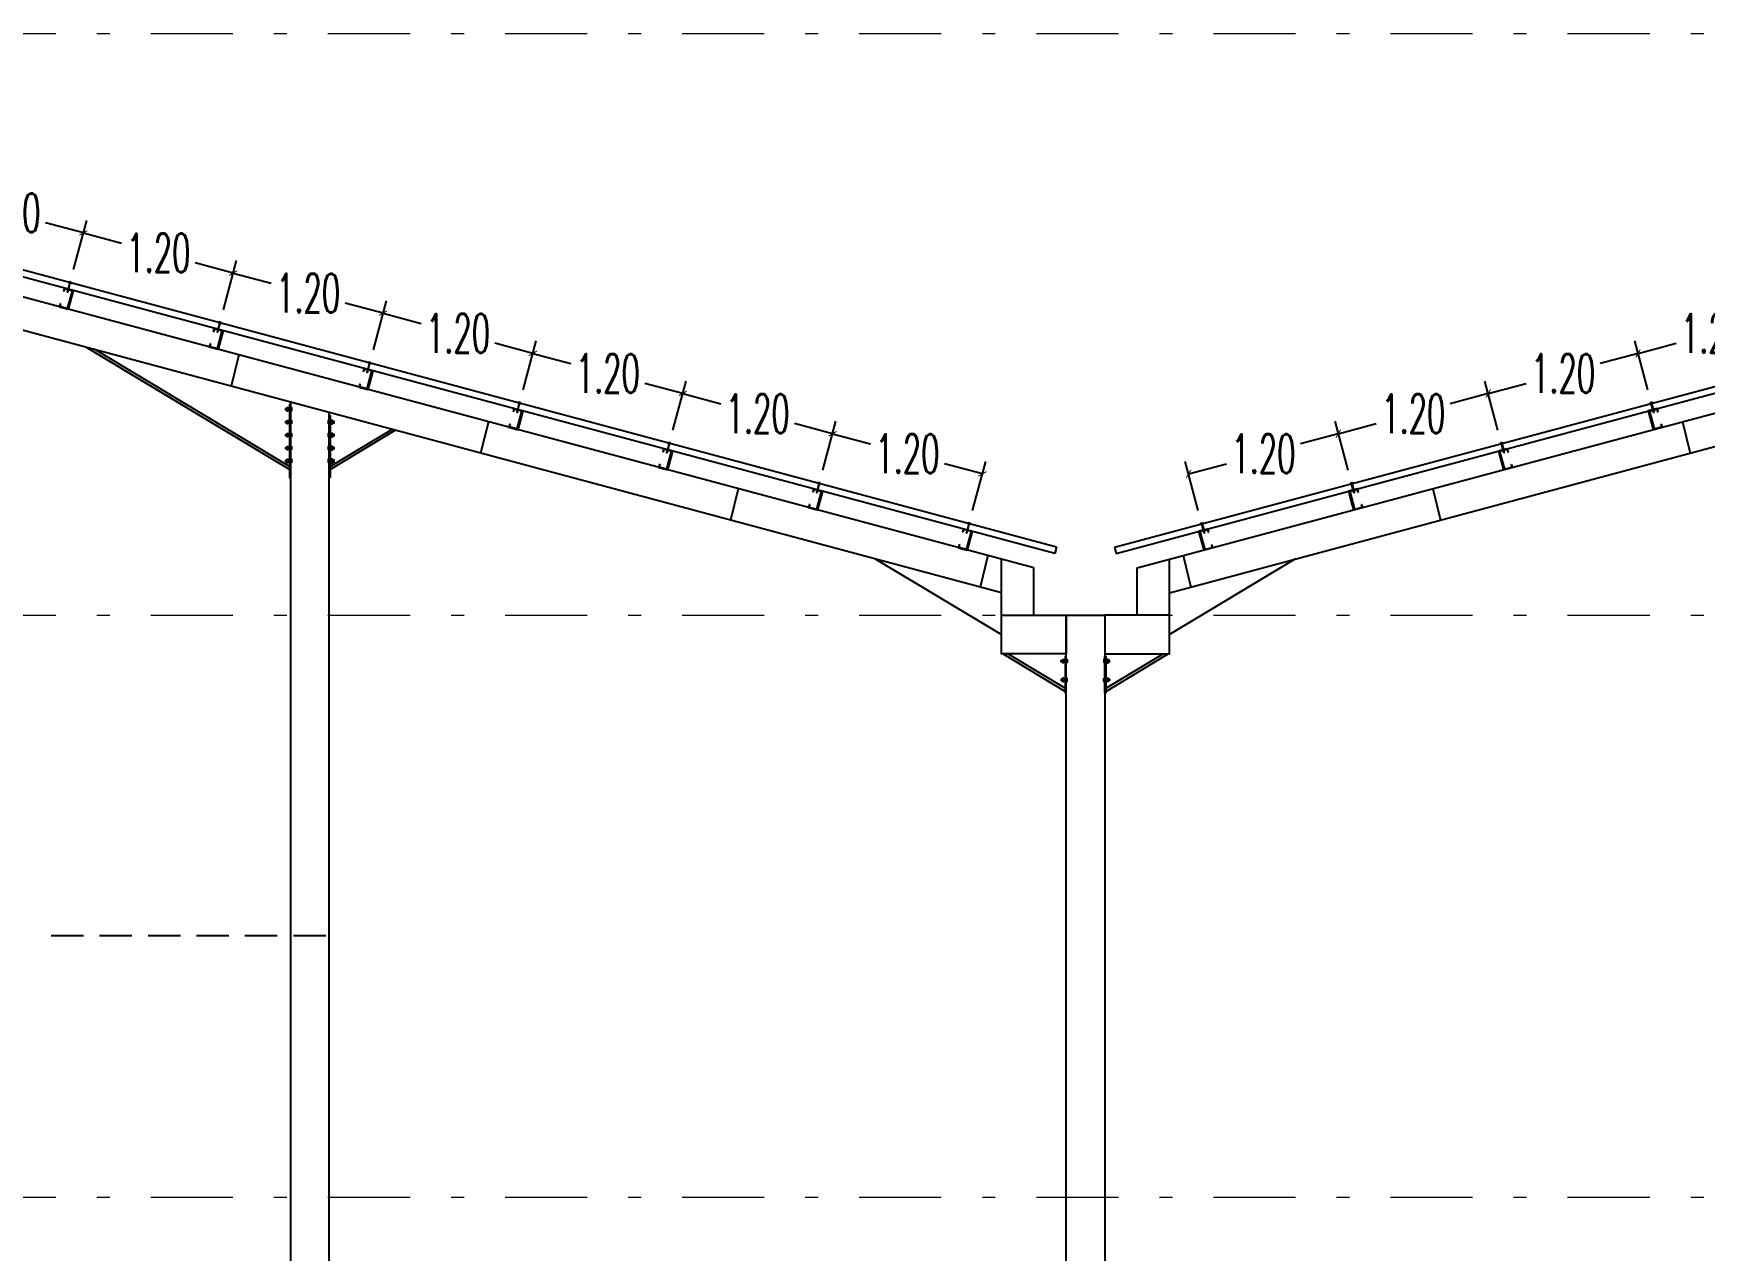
# Model space of a CAD drawing. Header units: millimetres. Extents: x 2175 to 3376, y 1504 to 1740.
# Drawn here: x 3024.11 to 3037.04, y 1637.25 to 1646.67 of the extents above; entities that cross this region are included whole.
import ezdxf

# ---------------------------------------------------------------- set-up
doc = ezdxf.new("R2010")
doc.units = ezdxf.units.MM
for name, pattern in [('DASHDOT2', [12.7, 6.35, -3.175, 0, -3.175]), ('DASHED', [19.05, 12.7, -6.35]), ('HIDDEN', [0.375, 0.25, -0.125])]:
    doc.linetypes.add(name, pattern=pattern)
doc.layers.add('Garis Dim', color=131, linetype='DASHED', lineweight=9)
doc.layers.add('TANGGA', color=223, linetype='Continuous', lineweight=9)
for name, color, linetype in [('GR', 7, 'Continuous'), ('KOP TEKS', 1, 'Continuous'), ('SUNGAI', 150, 'Continuous'), ('TEXT', 7, 'Continuous')]:
    doc.layers.add(name, color=color, linetype=linetype)
doc.styles.add('-DIM2', font='simplex.shx', dxfattribs={"width": 0.55})
doc.dimstyles.new('DIMENSI POTONGAN', dxfattribs={"dimtxt": 0.3, "dimasz": 0.05, "dimexe": 0.1, "dimexo": 0.1, "dimgap": 0.05, "dimtad": 0, "dimtih": 1, "dimtoh": 1, "dimrnd": 0.0025, "dimzin": 0, "dimdsep": 46, "dimtxsty": '-DIM2', "dimblk": 'ARCHTICK', "dimcen": 0.1, "dimclrd": 1, "dimclre": 1, "dimclrt": 2, "dimadec": 0, "dimazin": 0, "dimtfac": 1, "dimtofl": 0, "dimtmove": 0, "dimatfit": 3, "dimldrblk": 'ARCHTICK', "dimfxl": 0.18, "dimtolj": 1, "dimtzin": 0, "dimarcsym": 0})

# ---------------------------------------------------------------- blocks, each defined once
blk = doc.blocks.new('_ArchTick')
at = {"color": 0, "linetype": 'ByBlock', "const_width": 0.15}
blk.add_lwpolyline([(-0.5, -0.5), (0.5, 0.5)], dxfattribs=at)
blk = doc.blocks.new('*D678')
at = {"layer": 'Defpoints', "color": 0, "transparency": 16777216}
for p in [(3024.499, 1645.123), (3023.238, 1645.054), (3024.397, 1644.743)]:
    blk.add_point(p, dxfattribs=at)
at = {"layer": 'TANGGA', "color": 1, "lineweight": -2, "transparency": 16777216}
for p, q in [((3023.264, 1645.151), (3023.366, 1645.53)), ((3023.34, 1645.433), (3023.634, 1645.355)), ((3024.423, 1644.84), (3024.525, 1645.219)), ((3024.499, 1645.123), (3024.205, 1645.202))]:
    blk.add_line(p, q, dxfattribs=at)
at = {"layer": 'TANGGA', "color": 1, "lineweight": -2, "transparency": 16777216, "xscale": 0.05, "yscale": 0.05, "zscale": 0.05}
for p, rotation in [((3023.34, 1645.433), 164.9999999999965), ((3024.499, 1645.123), 344.9999999999965)]:
    blk.add_blockref('_ArchTick', p, dxfattribs=dict(at, rotation=rotation))
at = {"layer": 'TANGGA', "color": 2, "transparency": 16777216, "insert": (3023.92, 1645.278), "char_height": 0.3, "attachment_point": 5, "style": '-DIM2'}
blk.add_mtext('\\A1;1.20', dxfattribs=at)
blk = doc.blocks.new('*D679')
at = {"layer": 'Defpoints', "color": 0, "transparency": 16777216}
for p in [(3024.397, 1644.743), (3025.658, 1644.812), (3025.557, 1644.433)]:
    blk.add_point(p, dxfattribs=at)
at = {"layer": 'TANGGA', "color": 1, "lineweight": -2, "transparency": 16777216}
for p, q in [((3024.423, 1644.84), (3024.525, 1645.219)), ((3024.499, 1645.123), (3024.793, 1645.044)), ((3025.658, 1644.812), (3025.364, 1644.891)), ((3025.582, 1644.529), (3025.684, 1644.909))]:
    blk.add_line(p, q, dxfattribs=at)
at = {"layer": 'TANGGA', "color": 1, "lineweight": -2, "transparency": 16777216, "xscale": 0.05, "yscale": 0.05, "zscale": 0.05}
for p, rotation in [((3024.499, 1645.123), 164.9999999999756), ((3025.658, 1644.812), 344.9999999999756)]:
    blk.add_blockref('_ArchTick', p, dxfattribs=dict(at, rotation=rotation))
at = {"layer": 'TANGGA', "color": 2, "transparency": 16777216, "insert": (3025.079, 1644.968), "char_height": 0.3, "attachment_point": 5, "style": '-DIM2'}
blk.add_mtext('\\A1;1.20', dxfattribs=at)
blk = doc.blocks.new('*D680')
at = {"layer": 'Defpoints', "color": 0, "transparency": 16777216}
for p in [(3026.817, 1644.502), (3025.557, 1644.433), (3026.716, 1644.122)]:
    blk.add_point(p, dxfattribs=at)
at = {"layer": 'TANGGA', "color": 1, "lineweight": -2, "transparency": 16777216}
for p, q in [((3025.582, 1644.529), (3025.684, 1644.909)), ((3025.658, 1644.812), (3025.952, 1644.734)), ((3026.817, 1644.502), (3026.524, 1644.58)), ((3026.742, 1644.219), (3026.843, 1644.598))]:
    blk.add_line(p, q, dxfattribs=at)
at = {"layer": 'TANGGA', "color": 1, "lineweight": -2, "transparency": 16777216, "xscale": 0.05, "yscale": 0.05, "zscale": 0.05}
for p, rotation in [((3025.658, 1644.812), 164.9999999999965), ((3026.817, 1644.502), 344.9999999999965)]:
    blk.add_blockref('_ArchTick', p, dxfattribs=dict(at, rotation=rotation))
at = {"layer": 'TANGGA', "color": 2, "transparency": 16777216, "insert": (3026.238, 1644.657), "char_height": 0.3, "attachment_point": 5, "style": '-DIM2'}
blk.add_mtext('\\A1;1.20', dxfattribs=at)
blk = doc.blocks.new('*D681')
at = {"layer": 'Defpoints', "color": 0, "transparency": 16777216}
for p in [(3027.976, 1644.191), (3026.716, 1644.122), (3027.875, 1643.812)]:
    blk.add_point(p, dxfattribs=at)
at = {"layer": 'TANGGA', "color": 1, "lineweight": -2, "transparency": 16777216}
for p, q in [((3026.742, 1644.219), (3026.843, 1644.598)), ((3026.817, 1644.502), (3027.111, 1644.423)), ((3027.976, 1644.191), (3027.683, 1644.27)), ((3027.901, 1643.908), (3028.002, 1644.288))]:
    blk.add_line(p, q, dxfattribs=at)
at = {"layer": 'TANGGA', "color": 1, "lineweight": -2, "transparency": 16777216, "xscale": 0.05, "yscale": 0.05, "zscale": 0.05}
for p, rotation in [((3026.817, 1644.502), 164.9999999999965), ((3027.976, 1644.191), 344.9999999999965)]:
    blk.add_blockref('_ArchTick', p, dxfattribs=dict(at, rotation=rotation))
at = {"layer": 'TANGGA', "color": 2, "transparency": 16777216, "insert": (3027.397, 1644.346), "char_height": 0.3, "attachment_point": 5, "style": '-DIM2'}
blk.add_mtext('\\A1;1.20', dxfattribs=at)
blk = doc.blocks.new('*D682')
at = {"layer": 'Defpoints', "color": 0, "transparency": 16777216}
for p in [(3027.875, 1643.812), (3029.136, 1643.881), (3029.034, 1643.501)]:
    blk.add_point(p, dxfattribs=at)
at = {"layer": 'TANGGA', "color": 1, "lineweight": -2, "transparency": 16777216}
for p, q in [((3027.901, 1643.908), (3028.002, 1644.288)), ((3027.976, 1644.191), (3028.27, 1644.112)), ((3029.136, 1643.881), (3028.842, 1643.959)), ((3029.06, 1643.598), (3029.161, 1643.977))]:
    blk.add_line(p, q, dxfattribs=at)
at = {"layer": 'TANGGA', "color": 1, "lineweight": -2, "transparency": 16777216, "xscale": 0.05, "yscale": 0.05, "zscale": 0.05}
for p, rotation in [((3027.976, 1644.191), 164.9999999999965), ((3029.136, 1643.881), 344.9999999999965)]:
    blk.add_blockref('_ArchTick', p, dxfattribs=dict(at, rotation=rotation))
at = {"layer": 'TANGGA', "color": 2, "transparency": 16777216, "insert": (3028.556, 1644.036), "char_height": 0.3, "attachment_point": 5, "style": '-DIM2'}
blk.add_mtext('\\A1;1.20', dxfattribs=at)
blk = doc.blocks.new('*D683')
at = {"layer": 'Defpoints', "color": 0, "transparency": 16777216}
for p in [(3030.295, 1643.57), (3029.034, 1643.501), (3030.193, 1643.19)]:
    blk.add_point(p, dxfattribs=at)
at = {"layer": 'TANGGA', "color": 1, "lineweight": -2, "transparency": 16777216}
for p, q in [((3029.06, 1643.598), (3029.161, 1643.977)), ((3029.136, 1643.881), (3029.429, 1643.802)), ((3030.219, 1643.287), (3030.321, 1643.667)), ((3030.295, 1643.57), (3030.001, 1643.649))]:
    blk.add_line(p, q, dxfattribs=at)
at = {"layer": 'TANGGA', "color": 1, "lineweight": -2, "transparency": 16777216, "xscale": 0.05, "yscale": 0.05, "zscale": 0.05}
for p, rotation in [((3029.136, 1643.881), 164.9999999999965), ((3030.295, 1643.57), 344.9999999999965)]:
    blk.add_blockref('_ArchTick', p, dxfattribs=dict(at, rotation=rotation))
at = {"layer": 'TANGGA', "color": 2, "transparency": 16777216, "insert": (3029.715, 1643.725), "char_height": 0.3, "attachment_point": 5, "style": '-DIM2'}
blk.add_mtext('\\A1;1.20', dxfattribs=at)
blk = doc.blocks.new('*D684')
at = {"layer": 'Defpoints', "color": 0, "transparency": 16777216}
for p in [(3030.193, 1643.19), (3031.454, 1643.259), (3031.352, 1642.88)]:
    blk.add_point(p, dxfattribs=at)
at = {"layer": 'TANGGA', "color": 1, "lineweight": -2, "transparency": 16777216}
for p, q in [((3030.219, 1643.287), (3030.321, 1643.667)), ((3030.295, 1643.57), (3030.589, 1643.491)), ((3031.454, 1643.259), (3031.16, 1643.338)), ((3031.378, 1642.976), (3031.48, 1643.356))]:
    blk.add_line(p, q, dxfattribs=at)
at = {"layer": 'TANGGA', "color": 1, "lineweight": -2, "transparency": 16777216, "xscale": 0.05, "yscale": 0.05, "zscale": 0.05}
for p, rotation in [((3030.295, 1643.57), 164.9999999999756), ((3031.454, 1643.259), 344.9999999999756)]:
    blk.add_blockref('_ArchTick', p, dxfattribs=dict(at, rotation=rotation))
at = {"layer": 'TANGGA', "color": 2, "transparency": 16777216, "insert": (3030.874, 1643.415), "char_height": 0.3, "attachment_point": 5, "style": '-DIM2'}
blk.add_mtext('\\A1;1.20', dxfattribs=at)
blk = doc.blocks.new('*D693')
at = {"layer": 'Defpoints', "color": 0, "transparency": 16777216}
for p in [(3036.526, 1644.191), (3037.787, 1644.122), (3036.627, 1643.812)]:
    blk.add_point(p, dxfattribs=at)
at = {"layer": 'TANGGA', "color": 1, "lineweight": -2, "transparency": 16777216}
for p, q in [((3037.761, 1644.219), (3037.659, 1644.598)), ((3037.685, 1644.502), (3037.391, 1644.423)), ((3036.602, 1643.908), (3036.5, 1644.288)), ((3036.526, 1644.191), (3036.82, 1644.27))]:
    blk.add_line(p, q, dxfattribs=at)
at = {"layer": 'TANGGA', "color": 1, "lineweight": -2, "transparency": 16777216, "xscale": 0.05, "yscale": 0.05, "zscale": 0.05}
for p, rotation in [((3037.685, 1644.502), 15.00000000000346), ((3036.526, 1644.191), 195.0000000000034)]:
    blk.add_blockref('_ArchTick', p, dxfattribs=dict(at, rotation=rotation))
at = {"layer": 'TANGGA', "color": 2, "transparency": 16777216, "insert": (3037.105, 1644.346), "char_height": 0.3, "attachment_point": 5, "style": '-DIM2'}
blk.add_mtext('\\A1;1.20', dxfattribs=at)
blk = doc.blocks.new('*D694')
at = {"layer": 'Defpoints', "color": 0, "transparency": 16777216}
for p in [(3035.367, 1643.881), (3036.627, 1643.812), (3035.468, 1643.501)]:
    blk.add_point(p, dxfattribs=at)
at = {"layer": 'TANGGA', "color": 1, "lineweight": -2, "transparency": 16777216}
for p, q in [((3036.526, 1644.191), (3036.232, 1644.112)), ((3036.602, 1643.908), (3036.5, 1644.288)), ((3035.442, 1643.598), (3035.341, 1643.977)), ((3035.367, 1643.881), (3035.66, 1643.959))]:
    blk.add_line(p, q, dxfattribs=at)
at = {"layer": 'TANGGA', "color": 1, "lineweight": -2, "transparency": 16777216, "xscale": 0.05, "yscale": 0.05, "zscale": 0.05}
for p, rotation in [((3036.526, 1644.191), 15.00000000000346), ((3035.367, 1643.881), 195.0000000000034)]:
    blk.add_blockref('_ArchTick', p, dxfattribs=dict(at, rotation=rotation))
at = {"layer": 'TANGGA', "color": 2, "transparency": 16777216, "insert": (3035.946, 1644.036), "char_height": 0.3, "attachment_point": 5, "style": '-DIM2'}
blk.add_mtext('\\A1;1.20', dxfattribs=at)
blk = doc.blocks.new('*D695')
at = {"layer": 'Defpoints', "color": 0, "transparency": 16777216}
for p in [(3034.207, 1643.57), (3035.468, 1643.501), (3034.309, 1643.19)]:
    blk.add_point(p, dxfattribs=at)
at = {"layer": 'TANGGA', "color": 1, "lineweight": -2, "transparency": 16777216}
for p, q in [((3035.442, 1643.598), (3035.341, 1643.977)), ((3035.367, 1643.881), (3035.073, 1643.802)), ((3034.283, 1643.287), (3034.182, 1643.667)), ((3034.207, 1643.57), (3034.501, 1643.649))]:
    blk.add_line(p, q, dxfattribs=at)
at = {"layer": 'TANGGA', "color": 1, "lineweight": -2, "transparency": 16777216, "xscale": 0.05, "yscale": 0.05, "zscale": 0.05}
for p, rotation in [((3035.367, 1643.881), 15.00000000000346), ((3034.207, 1643.57), 195.0000000000034)]:
    blk.add_blockref('_ArchTick', p, dxfattribs=dict(at, rotation=rotation))
at = {"layer": 'TANGGA', "color": 2, "transparency": 16777216, "insert": (3034.787, 1643.725), "char_height": 0.3, "attachment_point": 5, "style": '-DIM2'}
blk.add_mtext('\\A1;1.20', dxfattribs=at)
blk = doc.blocks.new('*D696')
at = {"layer": 'Defpoints', "color": 0, "transparency": 16777216}
for p in [(3033.048, 1643.259), (3034.309, 1643.19), (3033.15, 1642.88)]:
    blk.add_point(p, dxfattribs=at)
at = {"layer": 'TANGGA', "color": 1, "lineweight": -2, "transparency": 16777216}
for p, q in [((3034.283, 1643.287), (3034.182, 1643.667)), ((3034.207, 1643.57), (3033.914, 1643.491)), ((3033.124, 1642.976), (3033.022, 1643.356)), ((3033.048, 1643.259), (3033.342, 1643.338))]:
    blk.add_line(p, q, dxfattribs=at)
at = {"layer": 'TANGGA', "color": 1, "lineweight": -2, "transparency": 16777216, "xscale": 0.05, "yscale": 0.05, "zscale": 0.05}
for p, rotation in [((3034.207, 1643.57), 15.00000000002441), ((3033.048, 1643.259), 195.0000000000244)]:
    blk.add_blockref('_ArchTick', p, dxfattribs=dict(at, rotation=rotation))
at = {"layer": 'TANGGA', "color": 2, "transparency": 16777216, "insert": (3033.628, 1643.415), "char_height": 0.3, "attachment_point": 5, "style": '-DIM2'}
blk.add_mtext('\\A1;1.20', dxfattribs=at)

msp = doc.modelspace()

# ---------------------------------------------------------------- linework, layer by layer
for p, q in [((3024.32, 1644.575), (3024.313, 1644.551)), ((3024.323, 1644.575), (3024.317, 1644.553)), ((3024.323, 1644.575), (3024.32, 1644.575)), ((3024.352, 1644.696), (3024.345, 1644.671)), ((3024.348, 1644.67), (3024.345, 1644.671)), ((3024.354, 1644.691), (3024.348, 1644.67)), ((3024.411, 1644.676), (3024.354, 1644.691)), ((3024.411, 1644.676), (3024.374, 1644.538)), ((3024.415, 1644.68), (3024.376, 1644.535)), ((3024.421, 1644.678), (3024.382, 1644.533)), ((3024.418, 1644.668), (3024.382, 1644.533)), ((3024.418, 1644.668), (3024.382, 1644.533)), ((3024.418, 1644.668), (3024.382, 1644.533)), ((3024.421, 1644.678), (3024.391, 1644.568)), ((3024.421, 1644.678), (3024.391, 1644.568)), ((3024.421, 1644.678), (3024.391, 1644.568)), ((3024.421, 1644.678), (3024.391, 1644.568)), ((3024.418, 1644.667), (3024.412, 1644.669)), ((3024.374, 1644.538), (3024.317, 1644.553)), ((3025.511, 1644.385), (3025.504, 1644.36)), ((3025.507, 1644.359), (3025.504, 1644.36)), ((3025.513, 1644.381), (3025.507, 1644.359)), ((3025.57, 1644.366), (3025.513, 1644.381)), ((3025.57, 1644.366), (3025.533, 1644.228)), ((3025.574, 1644.369), (3025.535, 1644.224)), ((3025.58, 1644.367), (3025.541, 1644.223)), ((3025.577, 1644.358), (3025.541, 1644.223)), ((3025.577, 1644.358), (3025.541, 1644.223)), ((3025.577, 1644.358), (3025.541, 1644.223)), ((3025.58, 1644.367), (3025.55, 1644.257)), ((3025.58, 1644.367), (3025.55, 1644.257)), ((3025.58, 1644.367), (3025.55, 1644.257)), ((3025.58, 1644.367), (3025.55, 1644.257)), ((3025.577, 1644.357), (3025.571, 1644.358)), ((3025.479, 1644.265), (3025.472, 1644.241)), ((3025.482, 1644.264), (3025.476, 1644.243)), ((3025.533, 1644.228), (3025.476, 1644.243)), ((3025.482, 1644.264), (3025.479, 1644.265)), ((3025.701, 1644.18), (3025.641, 1643.937)), ((3026.67, 1644.075), (3026.663, 1644.05)), ((3026.672, 1644.07), (3026.666, 1644.049)), ((3026.729, 1644.055), (3026.672, 1644.07)), ((3026.729, 1644.055), (3026.692, 1643.917)), ((3026.733, 1644.058), (3026.694, 1643.914)), ((3026.739, 1644.057), (3026.7, 1643.912)), ((3026.739, 1644.057), (3026.709, 1643.947)), ((3026.739, 1644.057), (3026.709, 1643.947)), ((3026.739, 1644.057), (3026.709, 1643.947)), ((3026.739, 1644.057), (3026.709, 1643.947)), ((3026.638, 1643.954), (3026.632, 1643.93)), ((3026.638, 1643.954), (3026.632, 1643.93)), ((3026.641, 1643.953), (3026.635, 1643.932)), ((3026.641, 1643.953), (3026.635, 1643.932)), ((3026.692, 1643.917), (3026.635, 1643.932)), ((3026.641, 1643.953), (3026.638, 1643.954)), ((3026.641, 1643.953), (3026.638, 1643.954)), ((3026.666, 1644.049), (3026.663, 1644.05)), ((3026.736, 1644.047), (3026.7, 1643.912)), ((3026.736, 1644.047), (3026.7, 1643.912)), ((3026.736, 1644.047), (3026.7, 1643.912)), ((3026.736, 1644.046), (3026.73, 1644.048)), ((3027.829, 1643.764), (3027.823, 1643.739)), ((3027.825, 1643.738), (3027.823, 1643.739)), ((3027.831, 1643.76), (3027.825, 1643.738)), ((3027.888, 1643.745), (3027.831, 1643.76)), ((3027.888, 1643.745), (3027.851, 1643.607)), ((3027.892, 1643.748), (3027.853, 1643.603)), ((3027.898, 1643.746), (3027.859, 1643.601)), ((3027.895, 1643.737), (3027.859, 1643.601)), ((3027.895, 1643.737), (3027.859, 1643.601)), ((3027.895, 1643.737), (3027.859, 1643.601)), ((3027.898, 1643.746), (3027.869, 1643.636)), ((3027.898, 1643.746), (3027.869, 1643.636)), ((3027.898, 1643.746), (3027.869, 1643.636)), ((3027.898, 1643.746), (3027.869, 1643.636)), ((3027.895, 1643.736), (3027.889, 1643.737)), ((3036.604, 1643.746), (3036.634, 1643.636)), ((3036.604, 1643.746), (3036.634, 1643.636)), ((3036.604, 1643.746), (3036.634, 1643.636)), ((3036.604, 1643.746), (3036.634, 1643.636)), ((3036.604, 1643.746), (3036.643, 1643.601)), ((3036.607, 1643.736), (3036.613, 1643.737)), ((3036.607, 1643.737), (3036.643, 1643.601)), ((3036.607, 1643.737), (3036.643, 1643.601)), ((3036.607, 1643.737), (3036.643, 1643.601)), ((3036.61, 1643.748), (3036.649, 1643.603)), ((3036.614, 1643.745), (3036.671, 1643.76)), ((3036.614, 1643.745), (3036.651, 1643.607)), ((3036.671, 1643.76), (3036.677, 1643.738)), ((3036.673, 1643.764), (3036.68, 1643.739)), ((3036.677, 1643.738), (3036.68, 1643.739)), ((3027.633, 1643.662), (3027.572, 1643.419)), ((3027.797, 1643.644), (3027.791, 1643.62)), ((3027.8, 1643.643), (3027.794, 1643.622)), ((3027.851, 1643.607), (3027.794, 1643.622)), ((3027.8, 1643.643), (3027.797, 1643.644)), ((3036.651, 1643.607), (3036.708, 1643.622)), ((3036.702, 1643.643), (3036.705, 1643.644)), ((3036.702, 1643.643), (3036.708, 1643.622)), ((3036.705, 1643.644), (3036.712, 1643.62)), ((3036.869, 1643.662), (3036.93, 1643.419)), ((3028.988, 1643.454), (3028.982, 1643.428)), ((3028.985, 1643.428), (3028.982, 1643.428)), ((3028.99, 1643.449), (3028.985, 1643.428)), ((3029.047, 1643.434), (3028.99, 1643.449)), ((3029.047, 1643.434), (3029.01, 1643.296)), ((3029.051, 1643.437), (3029.013, 1643.292)), ((3029.057, 1643.436), (3029.018, 1643.291)), ((3029.055, 1643.426), (3029.018, 1643.291)), ((3029.055, 1643.426), (3029.018, 1643.291)), ((3029.055, 1643.426), (3029.018, 1643.291)), ((3029.057, 1643.436), (3029.028, 1643.326)), ((3029.057, 1643.436), (3029.028, 1643.326)), ((3029.057, 1643.436), (3029.028, 1643.326)), ((3029.057, 1643.436), (3029.028, 1643.326)), ((3029.054, 1643.425), (3029.048, 1643.426)), ((3035.445, 1643.436), (3035.475, 1643.326)), ((3035.445, 1643.436), (3035.475, 1643.326)), ((3035.445, 1643.436), (3035.475, 1643.326)), ((3035.445, 1643.436), (3035.475, 1643.326)), ((3035.445, 1643.436), (3035.484, 1643.291)), ((3035.448, 1643.425), (3035.454, 1643.426)), ((3035.448, 1643.426), (3035.484, 1643.291)), ((3035.448, 1643.426), (3035.484, 1643.291)), ((3035.448, 1643.426), (3035.484, 1643.291)), ((3035.451, 1643.437), (3035.49, 1643.292)), ((3035.455, 1643.434), (3035.512, 1643.449)), ((3035.455, 1643.434), (3035.492, 1643.296)), ((3035.512, 1643.449), (3035.518, 1643.428)), ((3035.514, 1643.454), (3035.521, 1643.428)), ((3035.518, 1643.428), (3035.521, 1643.428)), ((3028.956, 1643.333), (3028.95, 1643.309)), ((3028.959, 1643.332), (3028.953, 1643.311)), ((3029.01, 1643.296), (3028.953, 1643.311)), ((3028.959, 1643.332), (3028.956, 1643.333)), ((3035.492, 1643.296), (3035.549, 1643.311)), ((3035.543, 1643.332), (3035.546, 1643.333)), ((3035.543, 1643.332), (3035.549, 1643.311)), ((3035.546, 1643.333), (3035.552, 1643.309)), ((3029.565, 1643.144), (3029.504, 1642.902)), ((3030.115, 1643.022), (3030.109, 1642.999)), ((3030.118, 1643.022), (3030.112, 1643)), ((3030.118, 1643.022), (3030.115, 1643.022)), ((3030.147, 1643.143), (3030.141, 1643.118)), ((3030.144, 1643.117), (3030.141, 1643.118)), ((3030.149, 1643.138), (3030.144, 1643.117)), ((3030.206, 1643.123), (3030.149, 1643.138)), ((3030.206, 1643.123), (3030.17, 1642.985)), ((3030.21, 1643.127), (3030.172, 1642.982)), ((3030.216, 1643.125), (3030.177, 1642.98)), ((3030.214, 1643.115), (3030.177, 1642.98)), ((3030.214, 1643.115), (3030.177, 1642.98)), ((3030.214, 1643.115), (3030.177, 1642.98)), ((3030.216, 1643.125), (3030.187, 1643.015)), ((3030.216, 1643.125), (3030.187, 1643.015)), ((3030.216, 1643.125), (3030.187, 1643.015)), ((3030.216, 1643.125), (3030.187, 1643.015)), ((3030.213, 1643.114), (3030.208, 1643.116)), ((3034.286, 1643.125), (3034.315, 1643.015)), ((3034.286, 1643.125), (3034.315, 1643.015)), ((3034.286, 1643.125), (3034.315, 1643.015)), ((3034.286, 1643.125), (3034.315, 1643.015)), ((3034.286, 1643.125), (3034.325, 1642.98)), ((3034.289, 1643.114), (3034.295, 1643.116)), ((3034.289, 1643.115), (3034.325, 1642.98)), ((3034.289, 1643.115), (3034.325, 1642.98)), ((3034.289, 1643.115), (3034.325, 1642.98)), ((3034.292, 1643.127), (3034.331, 1642.982)), ((3034.296, 1643.123), (3034.353, 1643.138)), ((3034.296, 1643.123), (3034.333, 1642.985)), ((3034.353, 1643.138), (3034.359, 1643.117)), ((3034.355, 1643.143), (3034.361, 1643.118)), ((3034.359, 1643.117), (3034.361, 1643.118)), ((3034.384, 1643.022), (3034.387, 1643.022)), ((3034.384, 1643.022), (3034.39, 1643)), ((3034.387, 1643.022), (3034.393, 1642.999)), ((3034.937, 1643.144), (3034.998, 1642.902)), ((3030.17, 1642.985), (3030.112, 1643)), ((3034.333, 1642.985), (3034.39, 1643)), ((3031.307, 1642.832), (3031.3, 1642.807)), ((3031.303, 1642.807), (3031.3, 1642.807)), ((3031.308, 1642.828), (3031.303, 1642.807)), ((3031.366, 1642.813), (3031.308, 1642.828)), ((3031.366, 1642.813), (3031.329, 1642.675)), ((3031.37, 1642.816), (3031.331, 1642.671)), ((3031.375, 1642.815), (3031.337, 1642.67)), ((3031.373, 1642.805), (3031.337, 1642.67)), ((3031.373, 1642.805), (3031.337, 1642.67)), ((3031.373, 1642.805), (3031.337, 1642.67)), ((3031.375, 1642.815), (3031.346, 1642.704)), ((3031.375, 1642.815), (3031.346, 1642.704)), ((3031.375, 1642.815), (3031.346, 1642.704)), ((3031.375, 1642.815), (3031.346, 1642.704)), ((3031.372, 1642.804), (3031.367, 1642.805)), ((3033.127, 1642.815), (3033.156, 1642.704)), ((3033.127, 1642.815), (3033.156, 1642.704)), ((3033.127, 1642.815), (3033.156, 1642.704)), ((3033.127, 1642.815), (3033.156, 1642.704)), ((3033.127, 1642.815), (3033.166, 1642.67)), ((3033.129, 1642.805), (3033.166, 1642.67)), ((3033.129, 1642.805), (3033.166, 1642.67)), ((3033.129, 1642.805), (3033.166, 1642.67)), ((3033.13, 1642.804), (3033.136, 1642.805)), ((3033.133, 1642.816), (3033.171, 1642.671)), ((3033.137, 1642.813), (3033.194, 1642.828)), ((3033.137, 1642.813), (3033.174, 1642.675)), ((3033.194, 1642.828), (3033.199, 1642.807)), ((3033.196, 1642.832), (3033.202, 1642.807)), ((3033.199, 1642.807), (3033.202, 1642.807)), ((3031.274, 1642.712), (3031.268, 1642.688)), ((3031.277, 1642.711), (3031.272, 1642.69)), ((3031.329, 1642.675), (3031.272, 1642.69)), ((3031.277, 1642.711), (3031.274, 1642.712)), ((3033.174, 1642.675), (3033.231, 1642.69)), ((3033.225, 1642.711), (3033.228, 1642.712)), ((3033.225, 1642.711), (3033.231, 1642.69)), ((3033.228, 1642.712), (3033.234, 1642.688)), ((3031.497, 1642.627), (3031.436, 1642.384)), ((3033.006, 1642.627), (3033.066, 1642.384))]:
    msp.add_line(p, q)
at = {"linetype": 'HIDDEN'}
msp.add_line((3026.374, 1639.685), (3024.149, 1639.685), dxfattribs=at)
for points in [[(3024.397, 1644.736), (3024.394, 1644.737), (3024.377, 1644.671), (3024.38, 1644.67)], [(3024.406, 1644.737), (3024.386, 1644.742), (3024.385, 1644.739), (3024.405, 1644.734)], [(3024.402, 1644.742), (3024.392, 1644.745), (3024.391, 1644.741), (3024.402, 1644.738)], [(3025.556, 1644.425), (3025.553, 1644.426), (3025.536, 1644.36), (3025.539, 1644.359)], [(3025.565, 1644.427), (3025.545, 1644.432), (3025.544, 1644.428), (3025.564, 1644.423)], [(3025.562, 1644.431), (3025.552, 1644.434), (3025.551, 1644.43), (3025.561, 1644.428)], [(3026.715, 1644.115), (3026.712, 1644.115), (3026.695, 1644.05), (3026.698, 1644.049)], [(3026.724, 1644.116), (3026.704, 1644.121), (3026.703, 1644.118), (3026.723, 1644.113)], [(3026.721, 1644.121), (3026.711, 1644.123), (3026.71, 1644.12), (3026.72, 1644.117)], [(3027.874, 1643.804), (3027.871, 1643.805), (3027.854, 1643.739), (3027.857, 1643.738)], [(3027.883, 1643.805), (3027.863, 1643.811), (3027.862, 1643.807), (3027.882, 1643.802)], [(3027.88, 1643.81), (3027.87, 1643.813), (3027.869, 1643.809), (3027.879, 1643.807)], [(3036.619, 1643.805), (3036.639, 1643.811), (3036.64, 1643.807), (3036.62, 1643.802)], [(3036.622, 1643.81), (3036.632, 1643.813), (3036.633, 1643.809), (3036.623, 1643.807)], [(3036.628, 1643.804), (3036.631, 1643.805), (3036.648, 1643.739), (3036.645, 1643.738)], [(3029.033, 1643.494), (3029.03, 1643.494), (3029.013, 1643.429), (3029.017, 1643.428)], [(3029.042, 1643.495), (3029.022, 1643.5), (3029.021, 1643.497), (3029.042, 1643.491)], [(3029.039, 1643.5), (3029.029, 1643.502), (3029.028, 1643.499), (3029.038, 1643.496)], [(3035.46, 1643.495), (3035.48, 1643.5), (3035.481, 1643.497), (3035.461, 1643.491)], [(3035.463, 1643.5), (3035.473, 1643.502), (3035.474, 1643.499), (3035.464, 1643.496)], [(3035.469, 1643.494), (3035.472, 1643.494), (3035.489, 1643.429), (3035.486, 1643.428)], [(3030.193, 1643.183), (3030.189, 1643.184), (3030.172, 1643.118), (3030.176, 1643.117)], [(3030.202, 1643.184), (3030.181, 1643.189), (3030.18, 1643.186), (3030.201, 1643.181)], [(3030.198, 1643.189), (3030.188, 1643.192), (3030.187, 1643.188), (3030.197, 1643.185)], [(3034.301, 1643.184), (3034.321, 1643.189), (3034.322, 1643.186), (3034.302, 1643.181)], [(3034.304, 1643.189), (3034.314, 1643.192), (3034.315, 1643.188), (3034.305, 1643.185)], [(3034.31, 1643.183), (3034.313, 1643.184), (3034.33, 1643.118), (3034.326, 1643.117)], [(3031.352, 1642.872), (3031.348, 1642.873), (3031.332, 1642.807), (3031.335, 1642.807)], [(3031.361, 1642.874), (3031.34, 1642.879), (3031.34, 1642.875), (3031.36, 1642.87)], [(3031.357, 1642.879), (3031.347, 1642.881), (3031.346, 1642.877), (3031.356, 1642.875)], [(3033.142, 1642.874), (3033.162, 1642.879), (3033.163, 1642.875), (3033.142, 1642.87)], [(3033.145, 1642.879), (3033.155, 1642.881), (3033.156, 1642.877), (3033.146, 1642.875)], [(3033.151, 1642.872), (3033.154, 1642.873), (3033.171, 1642.807), (3033.167, 1642.807)]]:
    msp.add_lwpolyline(points, close=True)
for points in [[(3024.38, 1644.67), (3024.377, 1644.664), (3024.377, 1644.671)], [(3025.539, 1644.359), (3025.536, 1644.354), (3025.536, 1644.36)], [(3026.698, 1644.049), (3026.695, 1644.043), (3026.695, 1644.05)], [(3027.857, 1643.738), (3027.854, 1643.733), (3027.854, 1643.739)], [(3036.645, 1643.738), (3036.648, 1643.733), (3036.648, 1643.739)], [(3029.017, 1643.428), (3029.013, 1643.422), (3029.013, 1643.429)], [(3035.486, 1643.428), (3035.489, 1643.422), (3035.489, 1643.429)], [(3030.176, 1643.117), (3030.172, 1643.112), (3030.172, 1643.118)], [(3034.326, 1643.117), (3034.33, 1643.112), (3034.33, 1643.118)], [(3031.335, 1642.807), (3031.331, 1642.801), (3031.332, 1642.807)], [(3033.167, 1642.807), (3033.171, 1642.801), (3033.171, 1642.807)]]:
    msp.add_lwpolyline(points)
at = {"layer": 'Garis Dim', "linetype": 'DASHDOT2', "ltscale": 0.1}
for p, q in [((2996.251, 1646.666), (3070.751, 1646.666)), ((2996.251, 1642.166), (3070.751, 1642.166)), ((2996.251, 1637.666), (3070.751, 1637.666))]:
    msp.add_line(p, q, dxfattribs=at)
at = {"layer": 'GR'}
for p, q in [((3032.027, 1642.692), (3017.251, 1646.651)), ((3032.476, 1642.692), (3047.251, 1646.651)), ((3032.014, 1642.643), (3017.251, 1646.599)), ((3032.488, 1642.643), (3047.251, 1646.599)), ((3031.851, 1642.532), (3017.251, 1646.444)), ((3032.651, 1642.532), (3047.251, 1646.444)), ((3031.601, 1642.34), (3017.251, 1646.185)), ((3032.901, 1642.34), (3047.251, 1646.185)), ((3032.027, 1642.692), (3032.014, 1642.643)), ((3032.476, 1642.692), (3032.488, 1642.643)), ((3031.601, 1642.166), (3031.601, 1642.599)), ((3031.851, 1642.166), (3031.851, 1642.532)), ((3032.651, 1642.166), (3032.651, 1642.532)), ((3032.901, 1642.166), (3032.901, 1642.599))]:
    msp.add_line(p, q, dxfattribs=at)
at = {"layer": 'KOP TEKS', "color": 0}
for points in [[(3026.11, 1643.753), (3026.064, 1643.753), (3026.064, 1643.764), (3026.11, 1643.764)], [(3026.11, 1643.653), (3026.064, 1643.653), (3026.064, 1643.664), (3026.11, 1643.664)], [(3026.084, 1643.745), (3026.076, 1643.745), (3026.076, 1643.772), (3026.084, 1643.772)], [(3026.084, 1643.645), (3026.076, 1643.645), (3026.076, 1643.672), (3026.084, 1643.672)], [(3026.109, 1643.745), (3026.101, 1643.745), (3026.101, 1643.772), (3026.109, 1643.772)], [(3026.109, 1643.645), (3026.101, 1643.645), (3026.101, 1643.672), (3026.109, 1643.672)], [(3026.392, 1643.653), (3026.438, 1643.653), (3026.438, 1643.664), (3026.392, 1643.664)], [(3026.393, 1643.645), (3026.401, 1643.645), (3026.401, 1643.672), (3026.393, 1643.672)], [(3026.417, 1643.645), (3026.426, 1643.645), (3026.426, 1643.672), (3026.417, 1643.672)], [(3026.11, 1643.553), (3026.064, 1643.553), (3026.064, 1643.564), (3026.11, 1643.564)], [(3026.084, 1643.545), (3026.076, 1643.545), (3026.076, 1643.572), (3026.084, 1643.572)], [(3026.109, 1643.545), (3026.101, 1643.545), (3026.101, 1643.572), (3026.109, 1643.572)], [(3026.392, 1643.553), (3026.438, 1643.553), (3026.438, 1643.564), (3026.392, 1643.564)], [(3026.393, 1643.545), (3026.401, 1643.545), (3026.401, 1643.572), (3026.393, 1643.572)], [(3026.417, 1643.545), (3026.426, 1643.545), (3026.426, 1643.572), (3026.417, 1643.572)], [(3026.11, 1643.453), (3026.064, 1643.453), (3026.064, 1643.464), (3026.11, 1643.464)], [(3026.084, 1643.445), (3026.076, 1643.445), (3026.076, 1643.472), (3026.084, 1643.472)], [(3026.109, 1643.445), (3026.101, 1643.445), (3026.101, 1643.472), (3026.109, 1643.472)], [(3026.392, 1643.453), (3026.438, 1643.453), (3026.438, 1643.464), (3026.392, 1643.464)], [(3026.393, 1643.445), (3026.401, 1643.445), (3026.401, 1643.472), (3026.393, 1643.472)], [(3026.417, 1643.445), (3026.426, 1643.445), (3026.426, 1643.472), (3026.417, 1643.472)], [(3026.11, 1643.353), (3026.064, 1643.353), (3026.064, 1643.364), (3026.11, 1643.364)], [(3026.084, 1643.345), (3026.076, 1643.345), (3026.076, 1643.372), (3026.084, 1643.372)], [(3026.109, 1643.345), (3026.101, 1643.345), (3026.101, 1643.372), (3026.109, 1643.372)], [(3026.392, 1643.353), (3026.438, 1643.353), (3026.438, 1643.364), (3026.392, 1643.364)], [(3026.393, 1643.345), (3026.401, 1643.345), (3026.401, 1643.372), (3026.393, 1643.372)], [(3026.417, 1643.345), (3026.426, 1643.345), (3026.426, 1643.372), (3026.417, 1643.372)], [(3032.11, 1641.805), (3032.064, 1641.805), (3032.064, 1641.816), (3032.11, 1641.816)], [(3032.084, 1641.798), (3032.076, 1641.798), (3032.076, 1641.824), (3032.084, 1641.824)], [(3032.109, 1641.798), (3032.101, 1641.798), (3032.101, 1641.824), (3032.109, 1641.824)], [(3032.393, 1641.798), (3032.401, 1641.798), (3032.401, 1641.824), (3032.393, 1641.824)], [(3032.393, 1641.805), (3032.438, 1641.805), (3032.438, 1641.816), (3032.393, 1641.816)], [(3032.418, 1641.798), (3032.426, 1641.798), (3032.426, 1641.824), (3032.418, 1641.824)], [(3032.11, 1641.672), (3032.064, 1641.672), (3032.064, 1641.661), (3032.11, 1641.661)], [(3032.084, 1641.679), (3032.076, 1641.679), (3032.076, 1641.653), (3032.084, 1641.653)], [(3032.109, 1641.679), (3032.101, 1641.679), (3032.101, 1641.653), (3032.109, 1641.653)], [(3032.393, 1641.679), (3032.401, 1641.679), (3032.401, 1641.653), (3032.393, 1641.653)], [(3032.393, 1641.672), (3032.438, 1641.672), (3032.438, 1641.661), (3032.393, 1641.661)], [(3032.418, 1641.679), (3032.426, 1641.679), (3032.426, 1641.653), (3032.418, 1641.653)]]:
    msp.add_lwpolyline(points, close=True, dxfattribs=at)
for p in [(3026.084, 1643.753), (3026.084, 1643.653), (3026.084, 1643.553), (3026.417, 1643.653), (3026.417, 1643.553), (3026.084, 1643.453), (3026.417, 1643.453), (3026.084, 1643.353), (3026.417, 1643.353), (3032.084, 1641.805), (3032.418, 1641.805), (3032.084, 1641.672), (3032.418, 1641.672)]:
    msp.add_point(p, dxfattribs=at)
at = {"layer": 'SUNGAI'}
for p, q in [((3026.094, 1643.294), (3024.522, 1644.237)), ((3026.094, 1643.317), (3024.592, 1644.218)), ((3026.408, 1643.317), (3026.886, 1643.603)), ((3026.408, 1643.294), (3026.912, 1643.596)), ((3030.625, 1642.602), (3031.601, 1642.016)), ((3033.877, 1642.602), (3032.901, 1642.016)), ((3032.101, 1641.572), (3031.612, 1641.866)), ((3032.101, 1641.596), (3031.651, 1641.866)), ((3032.401, 1641.596), (3032.851, 1641.866)), ((3032.401, 1641.572), (3032.89, 1641.866))]:
    msp.add_line(p, q, dxfattribs=at)
for points in [[(3026.101, 1643.794), (3026.094, 1643.794), (3026.094, 1643.231), (3026.101, 1643.231)], [(3026.401, 1643.733), (3026.101, 1643.814), (3026.101, 1634.181), (3026.401, 1634.181)], [(3026.401, 1643.711), (3026.408, 1643.711), (3026.408, 1643.231), (3026.401, 1643.231)], [(3031.601, 1642.166), (3032.101, 1642.166), (3032.101, 1641.866), (3031.601, 1641.866)], [(3032.101, 1642.166), (3032.401, 1642.166), (3032.401, 1634.166), (3032.101, 1634.166)], [(3032.901, 1642.166), (3032.401, 1642.166), (3032.401, 1641.866), (3032.901, 1641.866)], [(3032.101, 1641.846), (3032.094, 1641.846), (3032.094, 1641.565), (3032.101, 1641.565)], [(3032.401, 1641.846), (3032.409, 1641.846), (3032.409, 1641.565), (3032.401, 1641.565)]]:
    msp.add_lwpolyline(points, close=True, dxfattribs=at)
at = {"layer": 'TEXT'}
for p, q in [((3024.352, 1644.696), (3024.421, 1644.678)), ((3024.313, 1644.551), (3024.382, 1644.533)), ((3025.511, 1644.385), (3025.58, 1644.367)), ((3025.472, 1644.241), (3025.541, 1644.223)), ((3026.67, 1644.075), (3026.739, 1644.057)), ((3026.632, 1643.93), (3026.7, 1643.912)), ((3027.829, 1643.764), (3027.898, 1643.746)), ((3036.673, 1643.764), (3036.604, 1643.746)), ((3027.791, 1643.62), (3027.859, 1643.601)), ((3036.712, 1643.62), (3036.643, 1643.601)), ((3028.988, 1643.454), (3029.057, 1643.436)), ((3035.514, 1643.454), (3035.445, 1643.436)), ((3028.95, 1643.309), (3029.018, 1643.291)), ((3035.552, 1643.309), (3035.484, 1643.291)), ((3030.147, 1643.143), (3030.216, 1643.125)), ((3034.355, 1643.143), (3034.286, 1643.125)), ((3030.109, 1642.999), (3030.177, 1642.98)), ((3034.393, 1642.999), (3034.325, 1642.98)), ((3031.307, 1642.832), (3031.375, 1642.815)), ((3033.196, 1642.832), (3033.127, 1642.815)), ((3031.268, 1642.688), (3031.337, 1642.67)), ((3033.234, 1642.688), (3033.166, 1642.67))]:
    msp.add_line(p, q, dxfattribs=at)

# ---------------------------------------------------------------- dimensions: what is measured, and where the dimension line sits
at = {"layer": 'TANGGA'}
for p1, p2, distance, picture, middle in [((3023.238, 1645.054), (3024.397, 1644.743), 0.393, '*D678', (3023.92, 1645.278)), ((3024.397, 1644.743), (3025.557, 1644.433), 0.393, '*D679', (3025.079, 1644.968)), ((3025.557, 1644.433), (3026.716, 1644.122), 0.393, '*D680', (3026.238, 1644.657)), ((3026.716, 1644.122), (3027.875, 1643.812), 0.393, '*D681', (3027.397, 1644.346)), ((3037.787, 1644.122), (3036.627, 1643.812), -0.393, '*D693', (3037.105, 1644.346)), ((3027.875, 1643.812), (3029.034, 1643.501), 0.393, '*D682', (3028.556, 1644.036)), ((3036.627, 1643.812), (3035.468, 1643.501), -0.393, '*D694', (3035.946, 1644.036)), ((3029.034, 1643.501), (3030.193, 1643.19), 0.393, '*D683', (3029.715, 1643.725)), ((3035.468, 1643.501), (3034.309, 1643.19), -0.393, '*D695', (3034.787, 1643.725)), ((3030.193, 1643.19), (3031.352, 1642.88), 0.393, '*D684', (3030.874, 1643.415)), ((3034.309, 1643.19), (3033.15, 1642.88), -0.393, '*D696', (3033.628, 1643.415))]:
    dim = msp.add_aligned_dim(p1=p1, p2=p2, distance=distance, dimstyle='DIMENSI POTONGAN', dxfattribs=at)
    dim.commit()
    dim.dimension.update_dxf_attribs({"geometry": picture, "text_midpoint": middle})

doc.saveas('drawing.dxf')
